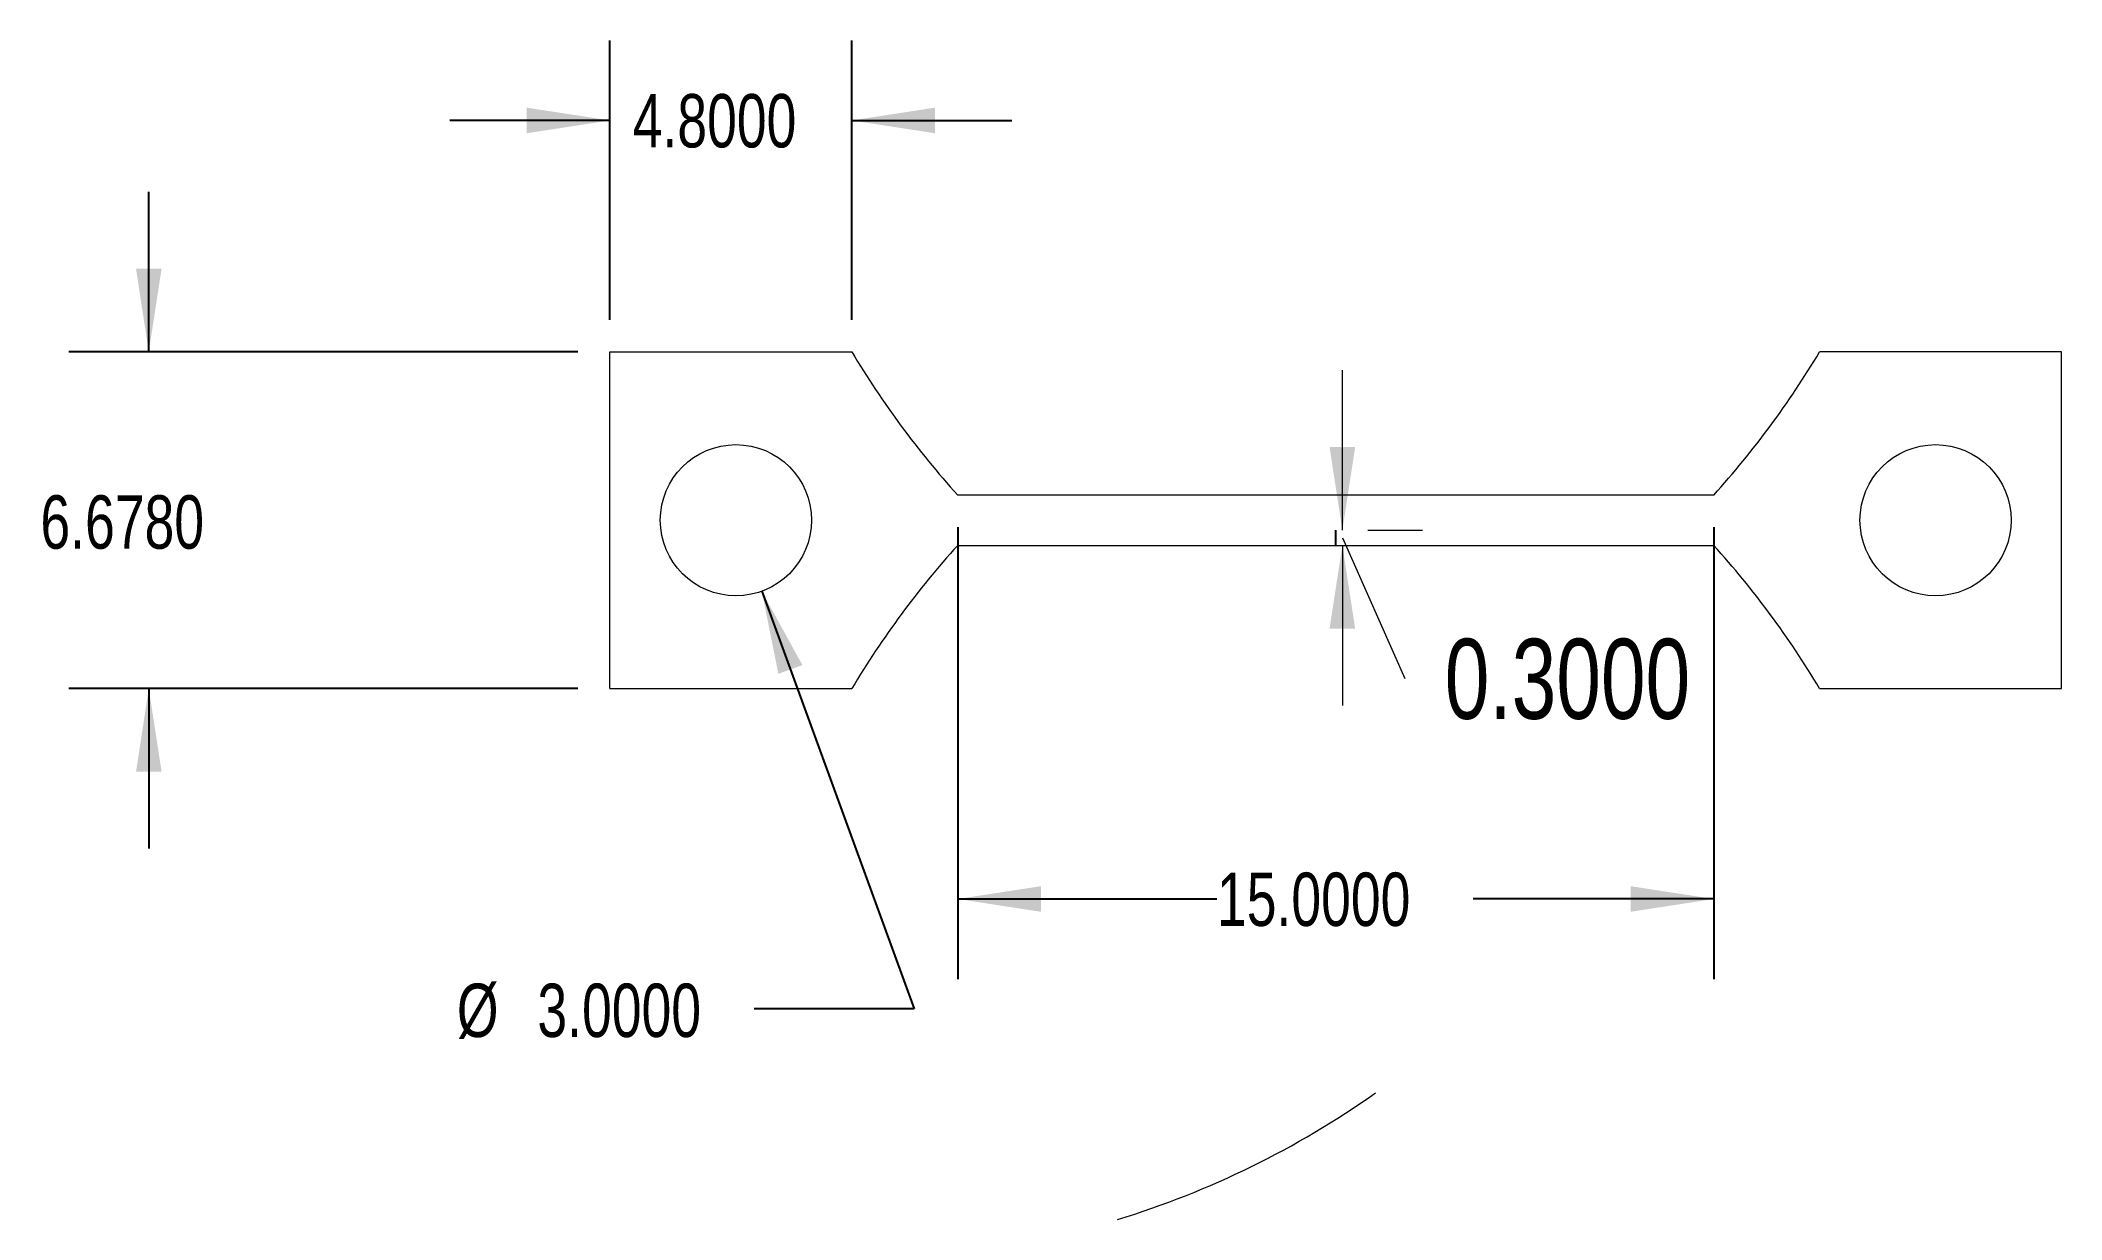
# Model space of a CAD drawing. Header units: millimetres. Extents: x 164.5 to 244.7, y 122.5 to 169.2.
import ezdxf

# ---------------------------------------------------------------- set-up
doc = ezdxf.new("R2010")
doc.units = ezdxf.units.MM
doc.layers.add('SLD-0', color=179, linetype='Continuous')
doc.layers.add('UNNAMED_LEVEL_1', color=1, linetype='Continuous')
doc.styles.add('SLDTEXTSTYLE0', font='TXT', dxfattribs={"width": 0.75})
doc.dimstyles.new('SLDDIMSTYLE0', dxfattribs={"dimtxt": 2.116667, "dimasz": 3.302, "dimexe": 0, "dimexo": 0.0625, "dimgap": 0.529167, "dimtad": 0, "dimtih": 1, "dimtoh": 1, "dimdec": 4, "dimlfac": 0.5, "dimrnd": 1e-09, "dimzin": 4, "dimdsep": 46, "dimtxsty": 'SLDTEXTSTYLE0', "dimsah": 1, "dimcen": 0.09, "dimadec": 0, "dimazin": 1, "dimtfac": 1, "dimtdec": 4, "dimtofl": 0, "dimtmove": 0, "dimatfit": 3, "dimfxl": 1, "dimfrac": 2, "dimtolj": 1, "dimtzin": 12, "dimarcsym": 0})
doc.dimstyles.new('SLDDIMSTYLE1', dxfattribs={"dimtxt": 2.116667, "dimasz": 3.302, "dimexe": 0, "dimexo": 0.0625, "dimgap": 0.529167, "dimtad": 0, "dimtih": 1, "dimtoh": 1, "dimdec": 4, "dimlfac": 0.5, "dimrnd": 1e-09, "dimzin": 4, "dimdsep": 46, "dimtxsty": 'SLDTEXTSTYLE0', "dimsah": 1, "dimcen": 0.09, "dimadec": 0, "dimazin": 1, "dimtfac": 1, "dimtdec": 4, "dimtmove": 0, "dimatfit": 0, "dimfxl": 1, "dimfrac": 2, "dimtolj": 1, "dimtzin": 12, "dimarcsym": 0})
doc.dimstyles.new('SLDDIMSTYLE2', dxfattribs={"dimtxt": 2.116667, "dimasz": 3.302, "dimexe": 0, "dimexo": 0.0625, "dimgap": 0.529167, "dimtad": 0, "dimtih": 1, "dimtoh": 1, "dimdec": 4, "dimlfac": 0.5, "dimrnd": 1e-09, "dimzin": 4, "dimdsep": 46, "dimtxsty": 'SLDTEXTSTYLE0', "dimsah": 1, "dimcen": 0, "dimadec": 0, "dimazin": 1, "dimtfac": 1, "dimtdec": 4, "dimtofl": 0, "dimtmove": 0, "dimatfit": 3, "dimfxl": 1, "dimfrac": 2, "dimtolj": 1, "dimtzin": 12, "dimarcsym": 0})
doc.dimstyles.new('SLDDIMSTYLE3', dxfattribs={"dimtxt": 3.175, "dimasz": 3.302, "dimexe": 0, "dimexo": 0.0625, "dimgap": 0.79375, "dimtad": 0, "dimtih": 1, "dimtoh": 1, "dimdec": 4, "dimlfac": 0.5, "dimrnd": 1e-09, "dimzin": 0, "dimdsep": 46, "dimtxsty": 'SLDTEXTSTYLE0', "dimsah": 1, "dimcen": 0.09, "dimadec": 0, "dimazin": 0, "dimtfac": 1, "dimtdec": 4, "dimtmove": 0, "dimatfit": 0, "dimfxl": 1, "dimfrac": 2, "dimtolj": 1, "dimtzin": 12, "dimarcsym": 0})

# ---------------------------------------------------------------- blocks, each defined once
blk = doc.blocks.new('_D')
at = {"layer": 'SLD-0'}
for p, q in [((200.9, 149.93), (200.9, 131.999)), ((230.9, 149.93), (230.9, 131.999)), ((200.9, 135.174), (211.188, 135.174)), ((230.9, 135.174), (221.352, 135.174))]:
    blk.add_line(p, q, dxfattribs=at)
for points in [[(200.9, 135.174), (204.202, 134.666), (204.202, 135.682)], [(230.9, 135.174), (227.598, 135.682), (227.598, 134.666)]]:
    blk.add_solid(points, dxfattribs=at)
at = {"layer": 'SLD-0', "insert": (211.188, 136.221), "char_height": 2.1167, "attachment_point": 1, "style": 'SLDTEXTSTYLE0'}
blk.add_mtext('15.0000', dxfattribs=at)
blk = doc.blocks.new('_D_1')
at = {"layer": 'SLD-0'}
for p, q in [((168.804, 156.878), (168.804, 163.228)), ((185.83, 156.878), (165.629, 156.878)), ((185.83, 143.522), (165.629, 143.522)), ((168.804, 143.522), (168.804, 137.172))]:
    blk.add_line(p, q, dxfattribs=at)
for points in [[(168.804, 156.878), (169.312, 160.18), (168.296, 160.18)], [(168.804, 143.522), (168.296, 140.22), (169.312, 140.22)]]:
    blk.add_solid(points, dxfattribs=at)
at = {"layer": 'SLD-0', "insert": (164.504, 151.189), "char_height": 2.1167, "attachment_point": 1, "style": 'SLDTEXTSTYLE0'}
blk.add_mtext('6.6780', dxfattribs=at)
blk = doc.blocks.new('_D_2')
at = {"layer": 'SLD-0'}
for p, q in [((193.128, 147.382), (199.174, 130.81)), ((199.174, 130.81), (192.824, 130.81))]:
    blk.add_line(p, q, dxfattribs=at)
blk.add_solid([(193.128, 147.382), (193.783, 144.106), (194.737, 144.454)], dxfattribs=at)
at = {"layer": 'SLD-0', "char_height": 2.1167, "attachment_point": 1, "style": 'SLDTEXTSTYLE0'}
for s, insert in [('%%c', (181.029, 131.816)), ('3.0000', (184.224, 131.816))]:
    blk.add_mtext(s, dxfattribs=dict(at, insert=insert))
blk = doc.blocks.new('_D_3')
at = {"layer": 'SLD-0'}
for p, q in [((187.1, 158.148), (187.1, 169.235)), ((196.7, 158.148), (196.7, 169.235)), ((187.1, 166.06), (180.75, 166.06)), ((196.7, 166.06), (203.05, 166.06))]:
    blk.add_line(p, q, dxfattribs=at)
for points in [[(187.1, 166.06), (183.798, 166.568), (183.798, 165.552)], [(196.7, 166.06), (200.002, 165.552), (200.002, 166.568)]]:
    blk.add_solid(points, dxfattribs=at)
at = {"layer": 'SLD-0', "insert": (188.005, 167.107), "char_height": 2.1167, "attachment_point": 1, "style": 'SLDTEXTSTYLE0'}
blk.add_mtext('4.8000', dxfattribs=at)
blk = doc.blocks.new('_D_4')
at = {"color": 7, "linetype": 'Continuous', "lineweight": 0}
for p, q in [((216.163, 149.8), (216.163, 156.15)), ((216.163, 149.5), (218.637, 143.923)), ((216.163, 149.2), (216.163, 142.85)), ((217.17, 149.8), (219.338, 149.8)), ((217.17, 149.2), (219.338, 149.2))]:
    blk.add_line(p, q, dxfattribs=at)
for points in [[(216.163, 149.8), (216.671, 153.102), (215.655, 153.102)], [(216.163, 149.2), (215.655, 145.898), (216.671, 145.898)]]:
    blk.add_solid(points, dxfattribs=at)
at = {"color": 7, "linetype": 'Continuous', "lineweight": 0, "insert": (220.225, 145.496), "char_height": 3.175, "attachment_point": 1, "style": 'SLDTEXTSTYLE0'}
blk.add_mtext('0.3000', dxfattribs=at)

msp = doc.modelspace()

# ---------------------------------------------------------------- linework, layer by layer
at = {"layer": 'SLD-0'}
msp.add_line((215.9, 149.2), (215.9, 149.8), dxfattribs=at)
at = {"layer": 'UNNAMED_LEVEL_1', "color": 3, "linetype": 'Continuous', "lineweight": 0}
for p, q in [((187.1, 143.522), (187.1, 156.878)), ((187.1, 156.878), (196.7, 156.878)), ((244.7, 156.878), (235.1, 156.878)), ((244.7, 143.522), (244.7, 156.878)), ((230.9, 151.2), (200.9, 151.2)), ((200.9, 149.2), (230.9, 149.2)), ((187.1, 143.522), (196.7, 143.522)), ((235.1, 143.522), (244.7, 143.522))]:
    msp.add_line(p, q, dxfattribs=at)
for centre in [(192.1, 150.2), (239.7, 150.2)]:
    msp.add_circle(centre, 3, dxfattribs=at)
for centre, start, end in [((227.60292, 175.34444), 210.8609698, 222.1194793), ((204.19708, 175.34444), 317.8805207, 329.1390302), ((227.60292, 125.05556), 137.8805207, 149.1390302), ((204.19708, 125.05556), 30.8609698, 42.1194793), ((196.7, 156.878), 287.0264484, 305.2471291)]:
    msp.add_arc(centre, 36, start, end, dxfattribs=at)

# ---------------------------------------------------------------- dimensions: what is measured, and where the dimension line sits
at = {"color": 7, "linetype": 'Continuous', "lineweight": 0}
dim = msp.add_linear_dim(base=(216.16327, 149.8), p1=(215.9, 149.2), p2=(215.9, 149.8), angle=90, dimstyle='SLDDIMSTYLE3', dxfattribs=at)
dim.commit()
dim.dimension.update_dxf_attribs({"geometry": '_D_4', "text_midpoint": (216.16327, 149.5), "dimtype": 160})
at = {"layer": 'SLD-0'}
for base, p1, p2, dimstyle, picture, middle in [((196.7, 166.05958), (187.1, 156.878), (196.7, 156.878), 'SLDDIMSTYLE1', '_D_3', (192.30525, 166.05958)), ((200.9, 135.17381), (230.9, 151.2), (200.9, 151.2), 'SLDDIMSTYLE0', '_D', (216.27031, 135.17381))]:
    dim = msp.add_linear_dim(base=base, p1=p1, p2=p2, dimstyle=dimstyle, dxfattribs=at)
    dim.commit()
    dim.dimension.update_dxf_attribs({"geometry": picture, "text_midpoint": middle, "dimtype": 160})
dim = msp.add_linear_dim(base=(168.80384, 156.878), p1=(187.1, 143.522), p2=(187.1, 156.878), angle=90, dimstyle='SLDDIMSTYLE1', dxfattribs=at)
dim.commit()
dim.dimension.update_dxf_attribs({"geometry": '_D_1', "text_midpoint": (168.80384, 150.14168), "dimtype": 160})
dim = msp.add_diameter_dim_2p(p1=(191.07184, 153.01831), p2=(193.12816, 147.38169), dimstyle='SLDDIMSTYLE2', dxfattribs=at)
dim.commit()
dim.dimension.update_dxf_attribs({"geometry": '_D_2', "text_midpoint": (186.92623, 130.81006), "dimtype": 163})

doc.saveas('drawing.dxf')
